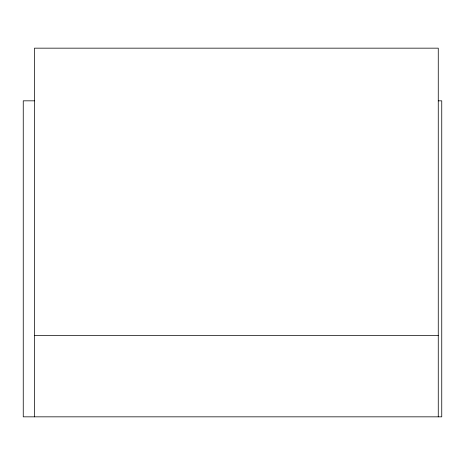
<?xml version="1.0" encoding="UTF-8"?>
<svg xmlns="http://www.w3.org/2000/svg" width="465" height="465" viewBox="0 0 465 465"><rect width="100%" height="100%" fill="white"/><g stroke="black" fill="none" stroke-linecap="round" stroke-linejoin="round"><path stroke-width="0.7" d="M34.468 100.829L23.25 100.829L23.25 416.838L441.75 416.838L441.75 100.829L438.263 100.829M34.468 335.55L438.263 335.55M438.263 416.838L438.263 48.162L34.468 48.162L34.468 416.838"/></g></svg>
